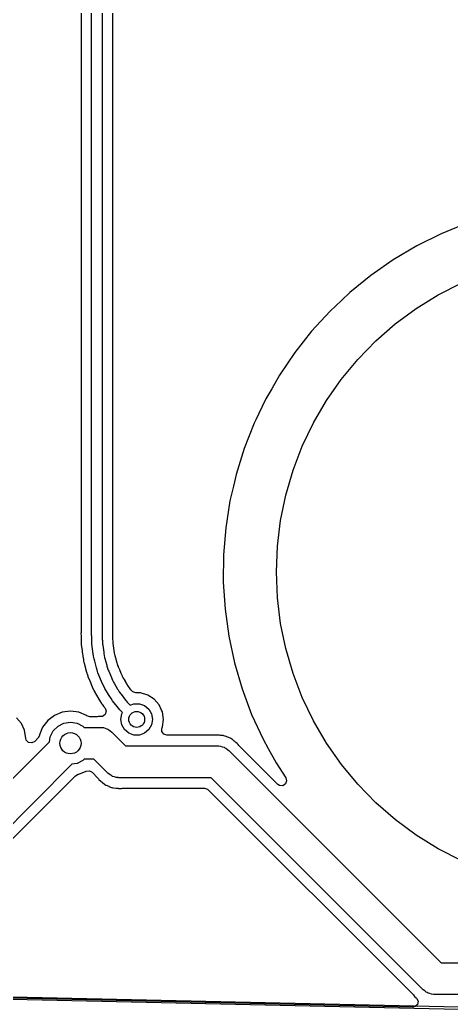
# Model space of a CAD drawing. Extents: x -114 to 114, y -62 to 23.
# Drawn here: x 94.37 to 102.5, y -36.44 to -17.64 of the extents above; entities that cross this region are included whole.
import ezdxf

# ---------------------------------------------------------------- set-up
doc = ezdxf.new("R2010")
doc.units = 0
doc.layers.add('BLACK', color=7, linetype='CONTINUOUS')

msp = doc.modelspace()

# ---------------------------------------------------------------- linework, layer by layer
at = {"layer": 'BLACK', "linetype": 'CONTINUOUS'}
for p, q in [((95.7187, -29.2505), (95.7187, -5.42308)), ((95.9187, -5.42308), (95.9187, -29.2505)), ((95.5182, -5.47865), (95.5182, -29.2023)), ((96.1192, -18.5973), (96.1192, -11.5906)), ((96.1192, -20.0817), (96.1192, -18.5973)), ((96.1192, -20.4419), (96.1192, -20.0817)), ((96.1192, -29.1948), (96.1192, -20.4419)), ((102.785, -21.4773), (102.31, -21.6721)), ((102.31, -21.6721), (101.851, -21.9012)), ((101.851, -21.9012), (101.409, -22.1633)), ((101.851, -21.9012), (101.851, -21.9012)), ((101.409, -22.1633), (100.988, -22.457)), ((101.409, -22.1633), (101.409, -22.1633)), ((100.988, -22.457), (100.59, -22.7807)), ((102.254, -22.8269), (102.688, -22.6046)), ((100.433, -22.929), (100.216, -23.1328)), ((100.59, -22.7807), (100.433, -22.929)), ((101.839, -23.0838), (102.254, -22.8269)), ((101.447, -23.3735), (101.839, -23.0838)), ((100.216, -23.1329), (99.8695, -23.5113)), ((100.216, -23.1328), (100.216, -23.1328)), ((100.216, -23.1328), (100.216, -23.1328)), ((100.216, -23.1328), (100.216, -23.1329)), ((101.079, -23.6941), (101.447, -23.3735)), ((99.8695, -23.5113), (99.5513, -23.9142)), ((99.8695, -23.5113), (99.8695, -23.5113)), ((100.739, -24.0435), (101.079, -23.6941)), ((99.5513, -23.9142), (99.2635, -24.3393)), ((99.5513, -23.9142), (99.5513, -23.9142)), ((100.428, -24.4193), (100.739, -24.0435)), ((99.2635, -24.3393), (99.115, -24.5975)), ((100.149, -24.8192), (100.428, -24.4193)), ((99.115, -24.5975), (99.0423, -24.724)), ((98.993, -24.8147), (98.8144, -25.1858)), ((99.0076, -24.7844), (98.993, -24.8147)), ((99.0423, -24.724), (99.0076, -24.7844)), ((99.9032, -25.2404), (100.149, -24.8192)), ((98.8144, -25.1858), (98.785, -25.2469)), ((98.785, -25.2469), (98.5968, -25.7246)), ((99.6924, -25.6801), (99.9032, -25.2404)), ((98.5968, -25.7246), (98.4442, -26.2147)), ((98.5968, -25.7246), (98.5968, -25.7246)), ((99.5181, -26.1356), (99.6924, -25.6801)), ((98.4442, -26.2147), (98.3924, -26.4372)), ((98.4442, -26.2147), (98.4442, -26.2147)), ((98.4442, -26.2147), (98.4442, -26.2147)), ((98.4442, -26.2147), (98.4442, -26.2147)), ((99.3813, -26.6037), (99.5181, -26.1356)), ((98.3924, -26.4372), (98.3278, -26.7148)), ((99.2829, -27.0813), (99.3813, -26.6037)), ((98.3278, -26.7148), (98.2484, -27.2219)), ((98.2484, -27.2219), (98.2063, -27.7336)), ((98.2484, -27.2219), (98.2484, -27.2219)), ((99.2237, -27.5654), (99.2829, -27.0813)), ((99.204, -28.0527), (99.2237, -27.5654)), ((98.2063, -27.7336), (98.2018, -28.2469)), ((98.2063, -27.7336), (98.2063, -27.7336)), ((99.2239, -28.5399), (99.204, -28.0527)), ((98.2018, -28.2469), (98.2018, -28.2469)), ((98.2018, -28.2469), (98.235, -28.7592)), ((99.2834, -29.024), (99.2239, -28.5399)), ((98.235, -28.7592), (98.235, -28.7593)), ((98.235, -28.7593), (98.3055, -29.2677)), ((99.3819, -29.5016), (99.2834, -29.024)), ((95.5182, -29.2023), (95.5175, -29.2115)), ((95.5175, -29.2115), (95.5182, -29.2608)), ((95.5182, -29.2608), (95.5182, -29.2783)), ((95.5182, -29.2783), (95.5184, -29.2801)), ((95.5184, -29.2801), (95.5186, -29.2838)), ((95.5186, -29.2838), (95.5199, -29.3644)), ((95.7187, -29.2563), (95.7187, -29.2505)), ((95.7187, -29.2505), (95.7187, -29.2505)), ((95.7188, -29.2621), (95.7187, -29.2563)), ((95.7189, -29.2679), (95.7188, -29.2621)), ((95.7199, -29.3333), (95.7189, -29.2679)), ((95.7189, -29.2679), (95.7189, -29.2679)), ((95.9187, -29.2505), (95.9187, -29.2505)), ((95.9187, -29.2505), (95.9187, -29.2505)), ((95.9187, -29.2505), (95.9187, -29.2505)), ((95.9187, -29.2505), (95.9187, -29.2529)), ((95.9187, -29.2529), (95.9188, -29.2576)), ((95.9188, -29.2576), (95.9188, -29.2623)), ((95.9188, -29.2623), (95.9188, -29.2647)), ((95.9188, -29.2647), (95.9188, -29.2647)), ((95.9188, -29.2647), (95.9188, -29.2647)), ((95.9188, -29.2647), (95.9188, -29.2647)), ((95.9188, -29.2647), (95.9199, -29.3302)), ((96.1193, -29.195), (96.1192, -29.1948)), ((96.1192, -29.203), (96.1193, -29.195)), ((96.1192, -29.2502), (96.1193, -29.203)), ((96.1193, -29.203), (96.1192, -29.203)), ((96.1192, -29.2506), (96.1192, -29.2502)), ((96.1192, -29.2542), (96.1192, -29.2506)), ((96.1193, -29.2579), (96.1192, -29.2542)), ((96.1193, -29.2615), (96.1193, -29.2579)), ((96.1201, -29.3091), (96.1193, -29.2615)), ((96.1193, -29.2615), (96.1193, -29.2615)), ((96.1202, -29.3169), (96.1201, -29.3091)), ((96.1201, -29.3091), (96.1201, -29.3091)), ((96.1202, -29.3171), (96.1202, -29.3169)), ((96.1204, -29.327), (96.1202, -29.3171)), ((98.3055, -29.2677), (98.3055, -29.2677)), ((98.3055, -29.2677), (98.3055, -29.2677)), ((98.3055, -29.2677), (98.4131, -29.7697)), ((95.5199, -29.3644), (95.5199, -29.3651)), ((95.5199, -29.3651), (95.5202, -29.3677)), ((95.5202, -29.3677), (95.5208, -29.3796)), ((95.5208, -29.3796), (95.5225, -29.4113)), ((95.5225, -29.4113), (95.5225, -29.4113)), ((95.5225, -29.4113), (95.5228, -29.4146)), ((95.5228, -29.4146), (95.5231, -29.429)), ((95.5231, -29.429), (95.5231, -29.43)), ((95.5231, -29.43), (95.5323, -29.5004)), ((95.5323, -29.5004), (95.5377, -29.541)), ((95.7214, -29.3755), (95.7199, -29.3333)), ((95.7199, -29.3333), (95.7199, -29.3333)), ((95.7245, -29.4176), (95.7214, -29.3755)), ((95.7292, -29.4595), (95.7245, -29.4176)), ((95.7473, -29.5971), (95.7292, -29.4595)), ((95.7292, -29.4595), (95.7292, -29.4595)), ((95.9199, -29.3302), (95.9199, -29.3302)), ((95.9199, -29.3302), (95.9202, -29.3474)), ((95.9202, -29.3474), (95.922, -29.3819)), ((95.922, -29.3819), (95.9252, -29.4163)), ((95.9252, -29.4163), (95.9275, -29.4334)), ((95.9275, -29.4334), (95.9275, -29.4334)), ((95.9275, -29.4334), (95.9456, -29.571)), ((96.1213, -29.3529), (96.1204, -29.327)), ((96.1214, -29.3548), (96.1213, -29.3529)), ((96.1232, -29.3796), (96.1214, -29.3548)), ((96.1234, -29.3815), (96.1232, -29.3796)), ((96.1262, -29.4072), (96.1234, -29.3815)), ((96.1431, -29.5354), (96.1262, -29.4072)), ((99.5189, -29.9696), (99.3819, -29.5016)), ((95.5377, -29.541), (95.5377, -29.5411)), ((95.5377, -29.5411), (95.5411, -29.5671)), ((95.5411, -29.5671), (95.5418, -29.5722)), ((95.5418, -29.5722), (95.5418, -29.5723)), ((95.5418, -29.5723), (95.5434, -29.5845)), ((95.5434, -29.5845), (95.5434, -29.5845)), ((95.5434, -29.5845), (95.5522, -29.6514)), ((95.5522, -29.6514), (95.5621, -29.7073)), ((95.7546, -29.6445), (95.7473, -29.5971)), ((95.7473, -29.5971), (95.7473, -29.5971)), ((95.7473, -29.5971), (95.7473, -29.5971)), ((95.7473, -29.5971), (95.7473, -29.5971)), ((95.7639, -29.6916), (95.7546, -29.6445)), ((95.7754, -29.7382), (95.7639, -29.6916)), ((95.9456, -29.571), (95.9456, -29.571)), ((95.9456, -29.571), (95.9481, -29.5905)), ((95.9481, -29.5905), (95.955, -29.6291)), ((95.955, -29.6291), (95.9635, -29.6675)), ((95.9635, -29.6675), (95.9685, -29.6865)), ((95.9685, -29.6865), (95.9685, -29.6865)), ((95.9685, -29.6865), (95.9685, -29.6865)), ((95.9685, -29.6865), (96.0024, -29.8128)), ((96.1437, -29.5396), (96.1431, -29.5354)), ((96.1441, -29.5432), (96.1437, -29.5396)), ((96.1443, -29.5445), (96.1441, -29.5432)), ((96.1441, -29.5432), (96.1441, -29.5432)), ((96.1445, -29.5456), (96.1443, -29.5445)), ((96.1488, -29.5739), (96.1445, -29.5456)), ((96.1492, -29.576), (96.1488, -29.5739)), ((96.1526, -29.593), (96.1492, -29.576)), ((96.1547, -29.6038), (96.1526, -29.593)), ((96.1552, -29.606), (96.1547, -29.6038)), ((96.1621, -29.6341), (96.1552, -29.606)), ((96.1624, -29.6351), (96.1621, -29.6341)), ((96.1745, -29.6805), (96.1624, -29.6351)), ((96.1783, -29.6946), (96.1745, -29.6805)), ((96.1745, -29.6805), (96.1745, -29.6805)), ((96.1818, -29.7078), (96.1783, -29.6946)), ((96.1783, -29.6946), (96.1783, -29.6946)), ((95.5621, -29.7073), (95.5657, -29.7238)), ((95.5657, -29.7238), (95.5668, -29.7308)), ((95.5668, -29.7308), (95.5671, -29.7358)), ((95.5671, -29.7358), (95.574, -29.7613)), ((95.574, -29.7613), (95.5743, -29.7627)), ((95.5743, -29.7627), (95.5743, -29.7627)), ((95.5743, -29.7627), (95.5767, -29.7714)), ((95.5767, -29.7714), (95.5784, -29.7777)), ((95.5784, -29.7777), (95.5784, -29.7777)), ((95.5784, -29.7777), (95.5784, -29.7777)), ((95.5784, -29.7777), (95.6229, -29.944)), ((95.8092, -29.8646), (95.7754, -29.7382)), ((95.7754, -29.7382), (95.7754, -29.7382)), ((95.8226, -29.9106), (95.8092, -29.8646)), ((95.8092, -29.8646), (95.8092, -29.8646)), ((96.0024, -29.8128), (96.0024, -29.8128)), ((96.0024, -29.8128), (96.0024, -29.8128)), ((96.0024, -29.8128), (96.0024, -29.8128)), ((96.0024, -29.8128), (96.0075, -29.8318)), ((96.0075, -29.8318), (96.0193, -29.8692)), ((96.0193, -29.8692), (96.0327, -29.9061)), ((96.1819, -29.7079), (96.1818, -29.7078)), ((96.1932, -29.7503), (96.1819, -29.7079)), ((96.1959, -29.7603), (96.1932, -29.7503)), ((96.1962, -29.7613), (96.1959, -29.7603)), ((96.2043, -29.7892), (96.1962, -29.7613)), ((96.2049, -29.7912), (96.2043, -29.7892)), ((96.2141, -29.8181), (96.2049, -29.7912)), ((96.2148, -29.8201), (96.2141, -29.8181)), ((96.2224, -29.8396), (96.2148, -29.8201)), ((96.2253, -29.847), (96.2224, -29.8396)), ((96.2257, -29.848), (96.2253, -29.847)), ((96.2436, -29.8914), (96.2257, -29.848)), ((98.4131, -29.7697), (98.5572, -30.2624)), ((95.6229, -29.944), (95.623, -29.9443)), ((95.623, -29.9443), (95.64, -29.998)), ((95.64, -29.998), (95.64, -29.998)), ((95.64, -29.998), (95.6457, -30.0139)), ((95.6457, -30.0139), (95.6477, -30.0206)), ((95.6477, -30.0206), (95.6487, -30.0257)), ((95.6487, -30.0257), (95.6845, -30.1121)), ((95.8381, -29.9561), (95.8226, -29.9106)), ((95.8555, -30.0008), (95.8381, -29.9561)), ((95.9055, -30.1217), (95.8555, -30.0008)), ((96.0327, -29.9061), (96.0402, -29.9243)), ((96.0402, -29.9243), (96.0903, -30.0452)), ((96.0903, -30.0452), (96.0903, -30.0452)), ((96.0903, -30.0452), (96.0978, -30.0633)), ((96.0978, -30.0633), (96.1144, -30.0989)), ((96.2474, -29.9005), (96.2436, -29.8914)), ((96.2754, -29.9682), (96.2474, -29.9005)), ((96.2474, -29.9005), (96.2474, -29.9005)), ((96.2758, -29.9691), (96.2754, -29.9682)), ((96.2874, -29.9954), (96.2758, -29.9691)), ((96.2883, -29.9973), (96.2874, -29.9954)), ((96.3008, -30.0228), (96.2883, -29.9973)), ((96.3018, -30.0247), (96.3008, -30.0228)), ((96.3158, -30.05), (96.3018, -30.0247)), ((96.3163, -30.0509), (96.3158, -30.05)), ((96.3191, -30.0558), (96.3163, -30.0509)), ((96.3367, -30.0863), (96.3191, -30.0558)), ((99.6935, -30.425), (99.5189, -29.9696)), ((95.6845, -30.1121), (95.7007, -30.1511)), ((95.7007, -30.1511), (95.7007, -30.1511)), ((95.7007, -30.1511), (95.7045, -30.1602)), ((95.7045, -30.1602), (95.7045, -30.1602)), ((95.7045, -30.1602), (95.7311, -30.2246)), ((95.7311, -30.2246), (95.7311, -30.2246)), ((95.7311, -30.2246), (95.7551, -30.2761)), ((95.9248, -30.1656), (95.9055, -30.1217)), ((95.9055, -30.1217), (95.9055, -30.1217)), ((95.9055, -30.1217), (95.9055, -30.1217)), ((95.9055, -30.1217), (95.9055, -30.1217)), ((95.9461, -30.2087), (95.9248, -30.1656)), ((95.9692, -30.2507), (95.9461, -30.2087)), ((96.0346, -30.364), (95.9692, -30.2507)), ((95.9692, -30.2507), (95.9692, -30.2507)), ((95.9692, -30.2507), (95.9692, -30.2507)), ((95.9692, -30.2507), (95.9692, -30.2507)), ((96.1144, -30.0989), (96.1325, -30.1337)), ((96.1325, -30.1337), (96.1424, -30.1507)), ((96.1424, -30.1507), (96.1424, -30.1507)), ((96.1424, -30.1507), (96.2078, -30.264)), ((96.2078, -30.264), (96.2078, -30.264)), ((96.2078, -30.264), (96.2078, -30.264)), ((96.2078, -30.264), (96.2176, -30.281)), ((96.3544, -30.1169), (96.3367, -30.0863)), ((96.3367, -30.0863), (96.3367, -30.0863)), ((96.3544, -30.117), (96.3544, -30.1169)), ((96.3576, -30.1226), (96.3544, -30.117)), ((96.3736, -30.1502), (96.3576, -30.1226)), ((96.3576, -30.1226), (96.3576, -30.1226)), ((96.3812, -30.1634), (96.3736, -30.1502)), ((96.3817, -30.1643), (96.3812, -30.1634)), ((96.3932, -30.1833), (96.3817, -30.1643)), ((96.3967, -30.1889), (96.3932, -30.1833)), ((96.3978, -30.1908), (96.3967, -30.1889)), ((96.4022, -30.1973), (96.3978, -30.1908)), ((96.4136, -30.2144), (96.4022, -30.1973)), ((96.4148, -30.2161), (96.4136, -30.2144)), ((96.432, -30.2395), (96.4148, -30.2161)), ((96.4326, -30.2403), (96.432, -30.2395)), ((96.46, -30.2761), (96.4326, -30.2403)), ((98.5572, -30.2624), (98.737, -30.7433)), ((95.7551, -30.2761), (95.7629, -30.2911)), ((95.7629, -30.2911), (95.7657, -30.2975)), ((95.7657, -30.2975), (95.7674, -30.3023)), ((95.7674, -30.3023), (95.7674, -30.3023)), ((95.7674, -30.3023), (95.8544, -30.453)), ((95.8544, -30.453), (95.8544, -30.453)), ((95.8544, -30.453), (95.8751, -30.4888)), ((96.0595, -30.4051), (96.0346, -30.364)), ((96.0346, -30.364), (96.0346, -30.364)), ((96.0346, -30.364), (96.0346, -30.364)), ((96.0861, -30.445), (96.0595, -30.4051)), ((96.1145, -30.4837), (96.0861, -30.445)), ((96.2176, -30.281), (96.2387, -30.3142)), ((96.2387, -30.3142), (96.2612, -30.3463)), ((96.2612, -30.3463), (96.2732, -30.3619)), ((96.2732, -30.3619), (96.2732, -30.3619)), ((96.2732, -30.3619), (96.2732, -30.3619)), ((96.2732, -30.3619), (96.2732, -30.3619)), ((96.2732, -30.3619), (96.3576, -30.4719)), ((96.4669, -30.285), (96.46, -30.2761)), ((96.4716, -30.2911), (96.4669, -30.285)), ((96.4669, -30.285), (96.4669, -30.285)), ((96.4766, -30.2976), (96.4716, -30.2911)), ((96.4969, -30.3174), (96.4766, -30.2976)), ((96.5551, -30.3363), (96.4969, -30.3174)), ((96.6407, -30.3363), (96.5551, -30.3363)), ((96.7788, -30.3769), (96.6407, -30.3363)), ((96.6407, -30.3363), (96.6407, -30.3363)), ((96.8999, -30.4547), (96.7788, -30.3769)), ((96.7788, -30.3769), (96.7788, -30.3769)), ((96.7788, -30.3769), (96.7788, -30.3769)), ((96.7788, -30.3769), (96.7788, -30.3769)), ((96.9941, -30.5635), (96.8999, -30.4547)), ((96.8999, -30.4547), (96.8999, -30.4547)), ((96.8999, -30.4547), (96.8999, -30.4547)), ((99.9045, -30.8647), (99.6935, -30.425)), ((95.8751, -30.4888), (95.8751, -30.4888)), ((95.8751, -30.4888), (95.9056, -30.5367)), ((95.9056, -30.5367), (95.9056, -30.5368)), ((95.9056, -30.5368), (95.9153, -30.5506)), ((95.9153, -30.5506), (95.9189, -30.5566)), ((95.9189, -30.5566), (95.9212, -30.5612)), ((95.9212, -30.5612), (95.9455, -30.5928)), ((95.9455, -30.5928), (95.9455, -30.5928)), ((95.9455, -30.5928), (95.9554, -30.6057)), ((95.9554, -30.6057), (95.9585, -30.6097)), ((95.9585, -30.6097), (95.9624, -30.6148)), ((95.9624, -30.6148), (95.971, -30.6261)), ((95.971, -30.6261), (95.9915, -30.6837)), ((96.1989, -30.5937), (96.1145, -30.4837)), ((96.1145, -30.4837), (96.1145, -30.4837)), ((96.2253, -30.6267), (96.1989, -30.5937)), ((96.1989, -30.5937), (96.1989, -30.5937)), ((96.2529, -30.6587), (96.2253, -30.6267)), ((96.3576, -30.4719), (96.3576, -30.4719)), ((96.3576, -30.4719), (96.3576, -30.4719)), ((96.3576, -30.4719), (96.3576, -30.4719)), ((96.3576, -30.4719), (96.3681, -30.4856)), ((96.3681, -30.4856), (96.3902, -30.5123)), ((96.3902, -30.5123), (96.4133, -30.538)), ((96.4133, -30.538), (96.4253, -30.5504)), ((96.4253, -30.5504), (96.4253, -30.5504)), ((96.4253, -30.5504), (96.4427, -30.5683)), ((96.4427, -30.5683), (96.5166, -30.5414)), ((96.5166, -30.5414), (96.6208, -30.5414)), ((96.6208, -30.5414), (96.7187, -30.577)), ((96.7187, -30.577), (96.7985, -30.644)), ((97.0383, -30.6602), (96.9941, -30.5635)), ((94.3941, -30.9135), (94.2999, -30.8047)), ((95.0159, -30.7623), (94.8905, -30.8585)), ((95.162, -30.7018), (95.0159, -30.7623)), ((95.0159, -30.7623), (95.0159, -30.7623)), ((95.3187, -30.6812), (95.162, -30.7018)), ((95.162, -30.7018), (95.162, -30.7018)), ((95.4755, -30.7018), (95.3187, -30.6812)), ((95.3187, -30.6812), (95.3187, -30.6812)), ((95.6216, -30.7623), (95.4755, -30.7018)), ((95.4755, -30.7018), (95.4755, -30.7018)), ((95.6262, -30.7659), (95.6216, -30.7623)), ((95.6216, -30.7623), (95.6216, -30.7623)), ((95.6283, -30.7674), (95.6262, -30.7659)), ((95.6865, -30.7863), (95.6283, -30.7674)), ((95.8208, -30.7863), (95.6865, -30.7863)), ((95.8418, -30.7841), (95.8208, -30.7863)), ((95.8491, -30.7825), (95.8418, -30.7841)), ((95.8492, -30.7825), (95.8491, -30.7825)), ((95.8854, -30.7851), (95.8492, -30.7825)), ((95.8492, -30.7825), (95.8492, -30.7825)), ((95.9255, -30.7796), (95.8854, -30.7851)), ((95.9741, -30.7424), (95.9255, -30.7796)), ((95.9915, -30.6837), (95.9741, -30.7424)), ((96.2817, -30.6896), (96.2529, -30.6587)), ((96.2687, -30.8368), (96.2868, -30.7342)), ((96.3011, -30.7096), (96.2817, -30.6896)), ((96.2817, -30.6896), (96.2817, -30.6896)), ((96.2817, -30.6896), (96.2817, -30.6896)), ((96.2817, -30.6896), (96.2817, -30.6896)), ((96.2868, -30.7342), (96.3011, -30.7096)), ((96.7985, -30.644), (96.8506, -30.7342)), ((96.8506, -30.7342), (96.8687, -30.8368)), ((97.0539, -30.6944), (97.0383, -30.6602)), ((97.0744, -30.8368), (97.0539, -30.6944)), ((98.737, -30.7433), (98.737, -30.7433)), ((98.737, -30.7433), (98.737, -30.7433)), ((98.737, -30.7433), (98.9515, -31.2097)), ((94.4522, -31.0406), (94.3941, -30.9135)), ((94.7942, -30.984), (94.7337, -31.1301)), ((94.8904, -30.8586), (94.7942, -30.984)), ((94.7942, -30.984), (94.7942, -30.984)), ((94.8905, -30.8585), (94.8904, -30.8586)), ((94.9951, -31.0517), (95.0836, -30.9632)), ((95.0836, -30.9632), (95.1951, -30.9064)), ((95.1951, -30.9064), (95.3187, -30.8868)), ((95.3187, -30.8868), (95.4423, -30.9064)), ((95.4423, -30.9064), (95.5538, -30.9632)), ((95.5538, -30.9632), (95.5775, -30.9868)), ((95.5775, -30.9868), (95.8852, -30.9868)), ((95.8852, -30.9868), (95.8949, -30.9877)), ((95.8949, -30.9877), (95.8991, -30.9872)), ((95.8991, -30.9872), (95.9058, -30.9887)), ((95.9058, -30.9887), (95.9403, -30.9919)), ((95.9403, -30.9919), (95.9727, -31.0045)), ((95.9727, -31.0045), (96.0064, -31.0124)), ((96.0064, -31.0124), (96.0237, -31.0242)), ((96.2868, -30.9394), (96.2687, -30.8368)), ((96.3389, -31.0297), (96.2868, -30.9394)), ((96.8506, -30.9394), (96.7985, -31.0297)), ((96.8687, -30.8368), (96.8506, -30.9394)), ((97.0421, -31.0067), (97.0462, -30.9962)), ((97.0421, -31.0679), (97.0421, -31.0067)), ((97.0462, -30.9962), (97.0539, -30.9793)), ((97.0539, -30.9793), (97.0744, -30.8368)), ((97.0539, -30.9793), (97.0539, -30.9793)), ((97.0539, -30.9793), (97.0539, -30.9793)), ((97.0744, -30.8368), (97.0744, -30.8368)), ((100.15, -31.2858), (99.9045, -30.8647)), ((94.4539, -31.0444), (94.4522, -31.0406)), ((94.4754, -31.1938), (94.4539, -31.0444)), ((94.4766, -31.1937), (94.4754, -31.1938)), ((94.4852, -31.2293), (94.4766, -31.1937)), ((94.7048, -31.193), (94.6434, -31.2544)), ((94.7066, -31.1911), (94.7048, -31.193)), ((94.7329, -31.1359), (94.7066, -31.1911)), ((94.7337, -31.1301), (94.7329, -31.1359)), ((94.7337, -31.1301), (94.7337, -31.1301)), ((94.9233, -31.258), (94.9383, -31.1632)), ((94.9383, -31.1632), (94.9951, -31.0517)), ((96.0237, -31.0242), (96.0432, -31.0318)), ((96.0432, -31.0318), (96.0688, -31.0551)), ((96.0688, -31.0551), (96.0974, -31.0747)), ((96.0974, -31.0747), (96.3595, -31.3368)), ((96.4187, -31.0966), (96.3389, -31.0297)), ((96.5166, -31.1323), (96.4187, -31.0966)), ((96.6208, -31.1323), (96.5166, -31.1323)), ((96.7187, -31.0966), (96.6208, -31.1323)), ((96.7985, -31.0297), (96.7187, -31.0966)), ((97.078, -31.1174), (97.0421, -31.0679)), ((97.1362, -31.1363), (97.078, -31.1174)), ((98.0308, -31.1363), (97.1362, -31.1363)), ((98.0518, -31.1341), (98.0308, -31.1363)), ((98.0592, -31.1325), (98.0518, -31.1341)), ((98.0793, -31.1339), (98.0592, -31.1325)), ((98.0592, -31.1325), (98.0592, -31.1325)), ((98.1113, -31.1362), (98.0793, -31.1339)), ((98.1149, -31.1363), (98.1113, -31.1362)), ((98.131, -31.1363), (98.1149, -31.1363)), ((98.147, -31.1386), (98.131, -31.1363)), ((98.131, -31.1363), (98.131, -31.1363)), ((98.1505, -31.139), (98.147, -31.1386)), ((98.2027, -31.1427), (98.1505, -31.139)), ((98.2097, -31.1454), (98.2027, -31.1427)), ((98.2027, -31.1427), (98.2027, -31.1427)), ((98.2302, -31.1506), (98.2097, -31.1454)), ((98.2377, -31.1517), (98.2302, -31.1506)), ((98.2853, -31.1734), (98.2377, -31.1517)), ((98.2377, -31.1517), (98.2377, -31.1517)), ((98.2885, -31.1748), (98.2853, -31.1734)), ((98.3376, -31.193), (98.2885, -31.1748)), ((98.3386, -31.1938), (98.3376, -31.193)), ((98.3376, -31.193), (98.3376, -31.193)), ((98.3376, -31.193), (98.3376, -31.193)), ((98.3436, -31.1975), (98.3386, -31.1938)), ((98.3618, -31.2083), (98.3436, -31.1975)), ((92.1373, -34.044), (94.9233, -31.258)), ((94.5284, -31.2726), (94.4852, -31.2293)), ((94.5889, -31.2821), (94.5284, -31.2726)), ((94.6434, -31.2544), (94.5889, -31.2821)), ((96.3595, -31.3368), (98.0952, -31.3368)), ((98.0952, -31.3368), (98.1049, -31.3377)), ((98.1049, -31.3377), (98.1091, -31.3372)), ((98.1091, -31.3372), (98.1158, -31.3387)), ((98.1158, -31.3387), (98.1503, -31.3419)), ((98.1503, -31.3419), (98.1827, -31.3545)), ((98.1827, -31.3545), (98.2164, -31.3624)), ((98.2164, -31.3624), (98.2337, -31.3742)), ((98.2337, -31.3742), (98.2532, -31.3818)), ((98.2532, -31.3818), (98.2788, -31.4051)), ((98.3686, -31.2115), (98.3618, -31.2083)), ((98.4081, -31.2457), (98.3686, -31.2115)), ((98.4109, -31.2479), (98.4081, -31.2457)), ((98.4238, -31.2576), (98.4109, -31.2479)), ((98.4353, -31.269), (98.4238, -31.2576)), ((98.4238, -31.2576), (98.4238, -31.2576)), ((98.4378, -31.2714), (98.4353, -31.269)), ((98.462, -31.2924), (98.4378, -31.2714)), ((98.4774, -31.3057), (98.462, -31.2924)), ((98.4814, -31.312), (98.4774, -31.3057)), ((98.4947, -31.3285), (98.4814, -31.312)), ((99.2289, -32.0627), (98.4947, -31.3285)), ((98.9515, -31.2097), (98.9515, -31.2097)), ((98.9515, -31.2097), (99.0472, -31.3831)), ((99.0472, -31.3831), (99.197, -31.6544)), ((100.43, -31.6855), (100.15, -31.2858)), ((98.2788, -31.4051), (98.3074, -31.4247)), ((98.3074, -31.4247), (102.312, -35.4293)), ((95.3476, -31.6823), (92.5615, -34.4683)), ((95.4423, -31.6673), (95.3476, -31.6823)), ((95.5538, -31.6104), (95.4423, -31.6673)), ((95.5775, -31.5868), (95.5538, -31.6104)), ((95.761, -31.5868), (95.5775, -31.5868)), ((96.0231, -31.849), (95.761, -31.5868)), ((99.197, -31.6544), (99.1996, -31.6591)), ((99.1996, -31.6591), (99.1996, -31.6591)), ((99.1996, -31.6591), (99.3818, -31.9386)), ((100.741, -32.0612), (100.43, -31.6855)), ((92.7581, -34.5553), (95.4126, -31.9008)), ((95.4126, -31.9008), (95.4671, -31.873)), ((95.4671, -31.873), (95.4696, -31.8727)), ((95.4696, -31.8727), (95.4755, -31.8719)), ((95.4755, -31.8719), (95.6173, -31.8131)), ((95.6173, -31.8131), (95.6783, -31.8083)), ((95.6783, -31.8083), (95.7252, -31.8346)), ((95.7252, -31.8346), (95.8357, -31.9452)), ((95.8357, -31.9452), (95.849, -31.9616)), ((96.0517, -31.8686), (96.0231, -31.849)), ((96.0773, -31.8919), (96.0517, -31.8686)), ((96.0968, -31.8995), (96.0773, -31.8919)), ((96.114, -31.9113), (96.0968, -31.8995)), ((96.1478, -31.9192), (96.114, -31.9113)), ((96.1801, -31.9317), (96.1478, -31.9192)), ((96.2146, -31.9349), (96.1801, -31.9317)), ((96.2214, -31.9365), (96.2146, -31.9349)), ((96.2255, -31.9359), (96.2214, -31.9365)), ((96.2352, -31.9368), (96.2255, -31.9359)), ((97.971, -31.9368), (96.2352, -31.9368)), ((101.976, -35.9414), (97.971, -31.9368)), ((99.3818, -31.9386), (99.3978, -31.9977)), ((95.849, -31.9616), (95.8531, -31.968)), ((95.8531, -31.968), (95.8531, -31.968)), ((95.8531, -31.968), (95.8926, -32.0022)), ((95.8926, -32.0022), (95.8952, -32.0046)), ((95.8952, -32.0046), (95.9066, -32.0161)), ((95.9066, -32.0161), (95.9088, -32.0177)), ((95.9088, -32.0177), (95.9196, -32.0257)), ((95.9196, -32.0257), (95.9223, -32.028)), ((95.9223, -32.028), (95.9618, -32.0622)), ((95.9618, -32.0622), (95.9618, -32.0622)), ((95.9618, -32.0622), (95.9619, -32.0622)), ((95.9619, -32.0622), (95.9687, -32.0653)), ((95.9687, -32.0653), (95.9869, -32.0761)), ((95.9869, -32.0761), (95.9929, -32.0806)), ((95.9929, -32.0806), (96.0419, -32.0989)), ((96.0419, -32.0989), (96.0452, -32.1003)), ((96.0452, -32.1003), (96.0928, -32.122)), ((96.0928, -32.122), (96.1002, -32.1231)), ((96.1002, -32.1231), (96.1207, -32.1283)), ((96.1207, -32.1283), (96.1277, -32.1309)), ((96.1277, -32.1309), (96.1313, -32.1312)), ((96.1313, -32.1312), (96.18, -32.1347)), ((96.18, -32.1347), (96.1834, -32.135)), ((96.1834, -32.135), (96.1994, -32.1373)), ((96.1994, -32.1373), (96.2156, -32.1373)), ((96.2156, -32.1373), (96.2191, -32.1375)), ((96.2191, -32.1375), (96.2277, -32.1381)), ((96.2277, -32.1381), (96.2713, -32.1412)), ((96.2713, -32.1412), (96.2768, -32.14)), ((96.2768, -32.14), (96.2786, -32.1396)), ((96.2786, -32.1396), (96.2997, -32.1373)), ((96.2997, -32.1373), (97.8469, -32.1373)), ((97.8469, -32.1373), (97.9051, -32.1562)), ((99.2636, -32.0852), (99.2289, -32.0627)), ((99.3247, -32.0883), (99.2636, -32.0852)), ((99.3759, -32.0548), (99.3247, -32.0883)), ((99.3978, -31.9977), (99.3759, -32.0548)), ((101.081, -32.4104), (100.741, -32.0612)), ((97.9051, -32.1562), (97.9169, -32.1663)), ((97.9169, -32.1663), (101.788, -36.0376)), ((101.449, -32.7309), (101.081, -32.4104)), ((101.841, -33.0204), (101.449, -32.7309)), ((102.256, -33.2771), (101.841, -33.0204)), ((102.69, -33.4992), (102.256, -33.2771)), ((102.312, -35.4293), (106.525, -35.4293)), ((108.042, -36.4357), (81.1893, -35.8276)), ((81.1904, -35.7776), (108.043, -36.3857)), ((101.778, -36.2683), (81.2517, -35.8035)), ((101.788, -36.0376), (101.801, -36.0541)), ((101.801, -36.0541), (101.805, -36.0596)), ((101.805, -36.0596), (101.806, -36.0604)), ((101.806, -36.0604), (101.843, -36.0932)), ((101.843, -36.0932), (101.845, -36.0947)), ((102.004, -35.961), (101.976, -35.9414)), ((102.03, -35.9844), (102.004, -35.961)), ((102.049, -35.9919), (102.03, -35.9844)), ((102.067, -36.0037), (102.049, -35.9919)), ((102.1, -36.0117), (102.067, -36.0037)), ((102.133, -36.0242), (102.1, -36.0117)), ((102.167, -36.0274), (102.133, -36.0242)), ((102.174, -36.029), (102.167, -36.0274)), ((102.178, -36.0284), (102.174, -36.029)), ((102.188, -36.0293), (102.178, -36.0284)), ((106.525, -36.0293), (102.188, -36.0293)), ((101.825, -36.2576), (101.778, -36.2683)), ((101.868, -36.2143), (101.825, -36.2576)), ((101.845, -36.0947), (101.848, -36.0971)), ((101.848, -36.0971), (101.849, -36.098)), ((101.849, -36.098), (101.85, -36.0994)), ((101.85, -36.0994), (101.878, -36.1539)), ((101.878, -36.1539), (101.868, -36.2143))]:
    msp.add_line(p, q, dxfattribs=at)
at = {"layer": 'BLACK'}
for centre, radius in [((96.5687, -30.8368), 0.15), ((95.3187, -31.2868), 0.2)]:
    msp.add_circle(centre, radius, dxfattribs=at)

doc.saveas('drawing.dxf')
